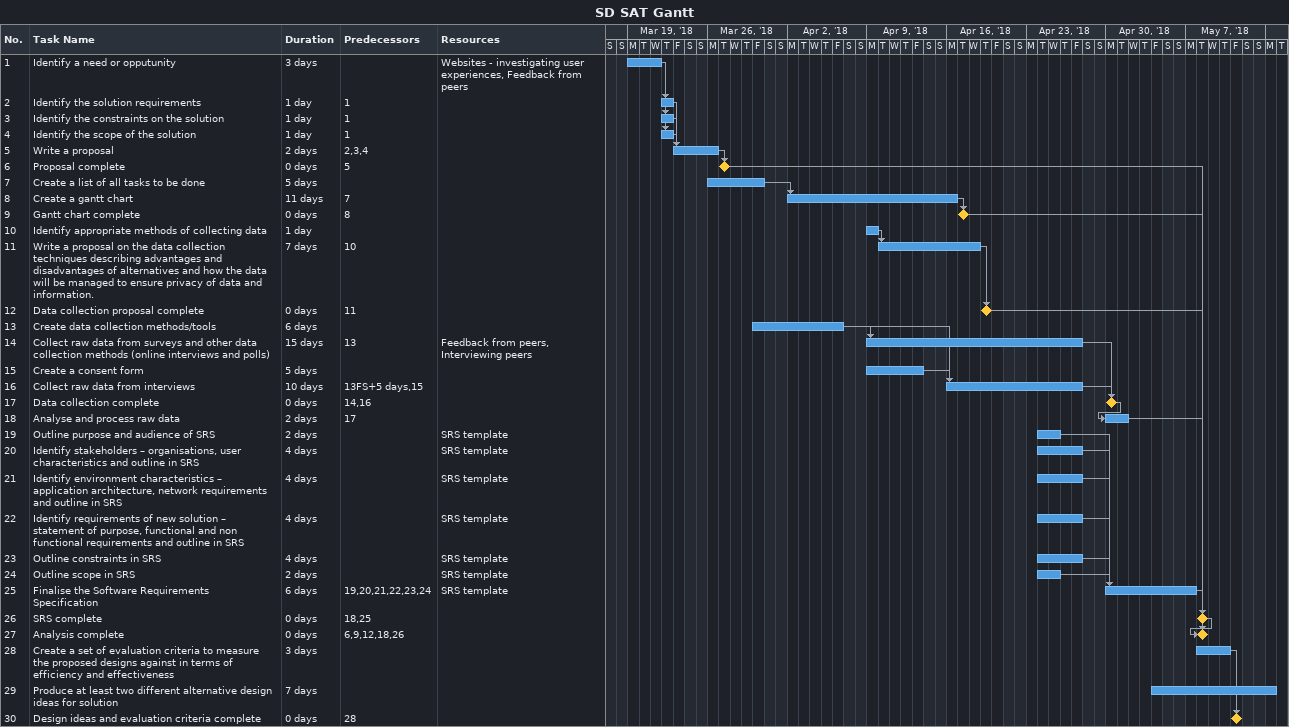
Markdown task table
SD SAT Gantt

| ID | Task | Duration | Start | Finish | Predecessors | Resources |
|---|---|---|---|---|---|---|
| 1 | Identify a need or opputunity | 3d | 2018-03-19 | 2018-03-21 |  | Websites - investigating user experiences, Feedback from peers |
| 2 | Identify the solution requirements | 1d | 2018-03-22 | 2018-03-22 | 1 |  |
| 3 | Identify the constraints on the solution | 1d | 2018-03-22 | 2018-03-22 | 1 |  |
| 4 | Identify the scope of the solution | 1d | 2018-03-22 | 2018-03-22 | 1 |  |
| 5 | Write a proposal | 2d | 2018-03-23 | 2018-03-26 | 2, 3, 4 |  |
| 6 | Proposal complete | 0d | 2018-03-27 | 2018-03-27 | 5 |  |
| 7 | Create a list of all tasks to be done | 5d | 2018-03-26 | 2018-03-30 |  |  |
| 8 | Create a gantt chart | 11d | 2018-04-02 | 2018-04-16 | 7 |  |
| 9 | Gantt chart complete | 0d | 2018-04-17 | 2018-04-17 | 8 |  |
| 10 | Identify appropriate methods of collecting data | 1d | 2018-04-09 | 2018-04-09 |  |  |
| 11 | Write a proposal on the data collection techniques describing advantages and disadvantages of alternatives and how the data will be managed to ensure privacy of data and information. | 7d | 2018-04-10 | 2018-04-18 | 10 |  |
| 12 | Data collection proposal complete | 0d | 2018-04-19 | 2018-04-19 | 11 |  |
| 13 | Create data collection methods/tools | 6d | 2018-03-30 | 2018-04-06 |  |  |
| 14 | Collect raw data from surveys and other data collection methods (online interviews and polls) | 15d | 2018-04-09 | 2018-04-27 | 13 | Feedback from peers, Interviewing peers |
| 15 | Create a consent form | 5d | 2018-04-09 | 2018-04-13 |  |  |
| 16 | Collect raw data from interviews | 10d | 2018-04-16 | 2018-04-27 | 13FS+5d, 15 |  |
| 17 | Data collection complete | 0d | 2018-04-30 | 2018-04-30 | 14, 16 |  |
| 18 | Analyse and process raw data | 2d | 2018-04-30 | 2018-05-01 | 17 |  |
| 19 | Outline purpose and audience of SRS | 2d | 2018-04-24 | 2018-04-25 |  | SRS template |
| 20 | Identify stakeholders – organisations, user characteristics and outline in SRS | 4d | 2018-04-24 | 2018-04-27 |  | SRS template |
| 21 | Identify environment characteristics – application architecture, network requirements and outline in SRS | 4d | 2018-04-24 | 2018-04-27 |  | SRS template |
| 22 | Identify requirements of new solution – statement of purpose, functional and non functional requirements and outline in SRS | 4d | 2018-04-24 | 2018-04-27 |  | SRS template |
| 23 | Outline constraints in SRS | 4d | 2018-04-24 | 2018-04-27 |  | SRS template |
| 24 | Outline scope in SRS | 2d | 2018-04-24 | 2018-04-25 |  | SRS template |
| 25 | Finalise the Software Requirements Specification | 6d | 2018-04-30 | 2018-05-07 | 19, 20, 21, 22, 23, 24 | SRS template |
| 26 | SRS complete | 0d | 2018-05-08 | 2018-05-08 | 18, 25 |  |
| 27 | Analysis complete | 0d | 2018-05-08 | 2018-05-08 | 6, 9, 12, 18, 26 |  |
| 28 | Create a set of evaluation criteria to measure the proposed designs against in terms of efficiency and effectiveness | 3d | 2018-05-08 | 2018-05-10 |  |  |
| 29 | Produce at least two different alternative design ideas for solution | 7d | 2018-05-04 | 2018-05-14 |  |  |
| 30 | Design ideas and evaluation criteria complete | 0d | 2018-05-11 | 2018-05-11 | 28 |  |
